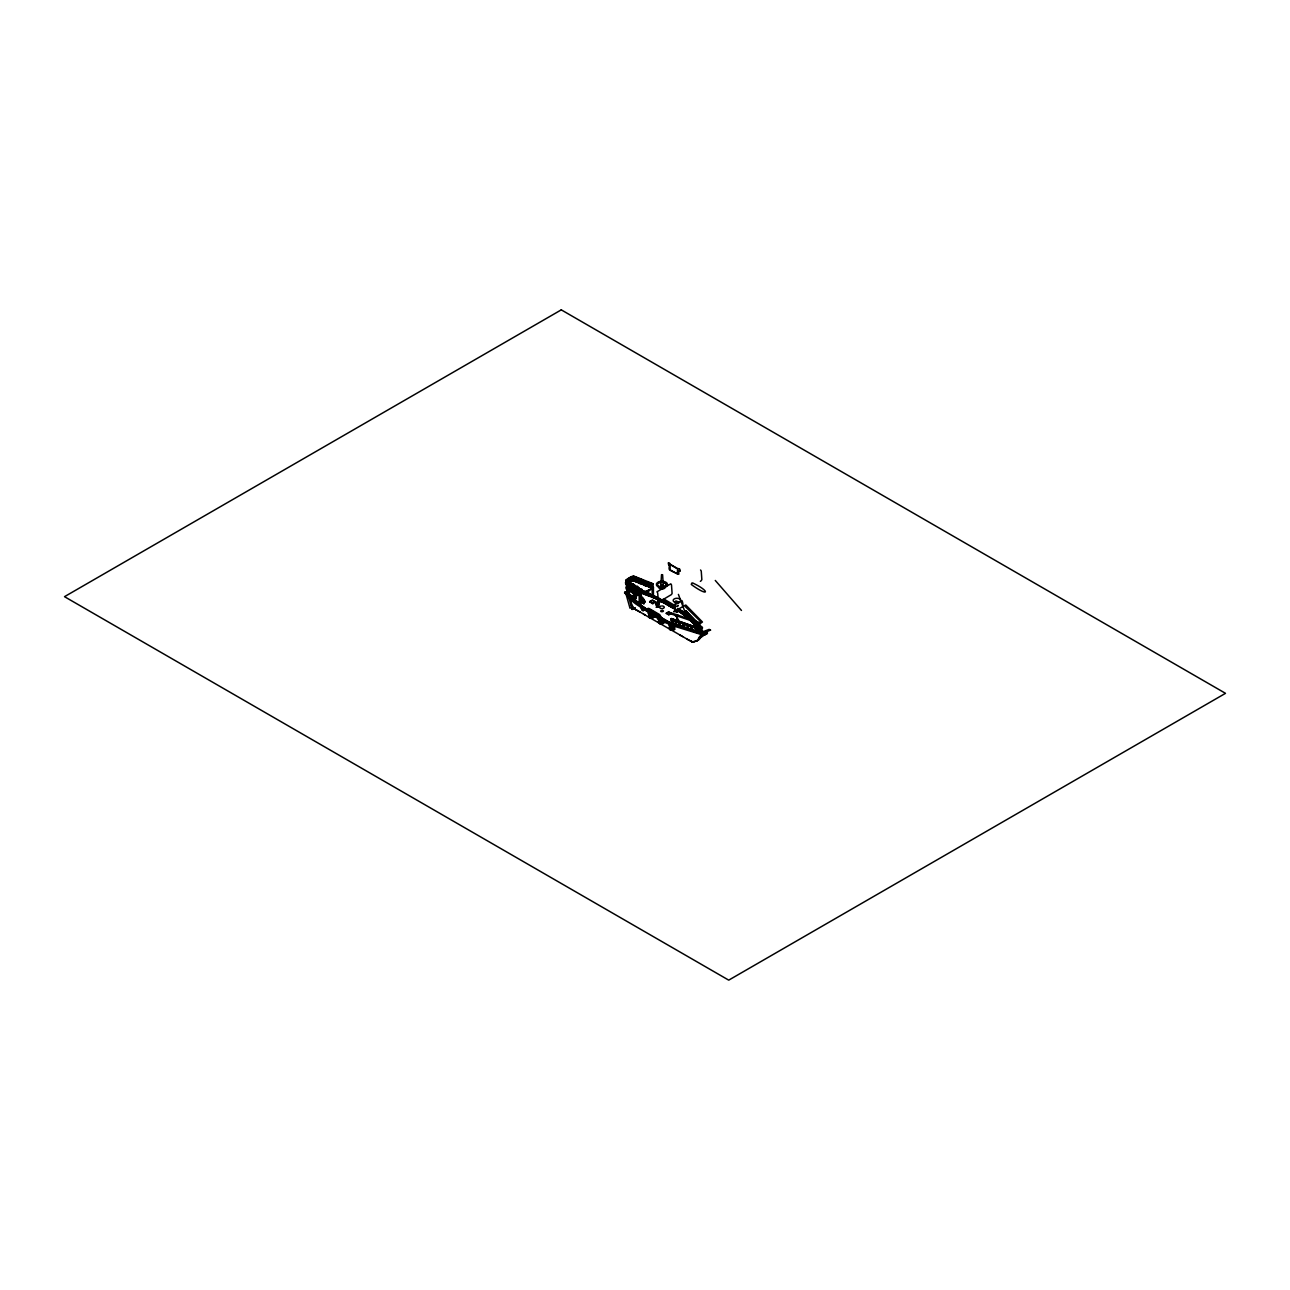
<?xml version="1.0" encoding="UTF-8"?>
<svg xmlns="http://www.w3.org/2000/svg" width="1290" height="1290" viewBox="0 0 1290 1290"><rect width="100%" height="100%" fill="white"/><g stroke="black" fill="none" stroke-linecap="round" stroke-linejoin="round"><path stroke-width="1.5" d="M662.592 574.614L663.431 587.273L662.012 588.143L660.69 587.369L661.528 574.598M627.585 594.126L627.601 588.885L628.843 588.385L634.825 593.271L634.825 598.528L633.584 599.044L627.585 594.126L628.827 593.61L634.825 598.528M628.827 593.61L628.843 588.385M633.809 599.495L632.842 598.334L635.583 598.431L635.583 593.061L629.327 588.272L628.391 588.595L628.391 593.964L634.083 599.511L630.068 596.109L630.52 597.512A2.467 1.161 67.9 0 0 631.39 598.27M658.206 603.414L656.803 604.752M656.562 603.365L658.351 602.301L658.513 603.897A9.143 5.273 -60 0 1 658.642 604.284L658.658 604.688A11.417 6.595 -60 0 1 658.674 605.865L658.658 606.074M658.029 603.623L658.545 602.656L658.013 603.672A1.774 1.032 -60 0 0 658.045 603.204L658.755 602.785L657.545 603.962M652.611 595.722L653.546 596.061M657.223 605.075A5.579 3.225 -60 0 1 657.239 603.962L656.836 604.881L658.206 604.026A9.143 5.273 -60 0 0 658.158 603.575L657.126 603.639L658.142 604.462M629.891 597.447L625.344 592.916A5.563 3.209 0 0 0 626.247 593.851L639.179 604.833L640.582 604.026L633.342 598.657M632.809 599.076L631.326 597.851M658.706 602.753C656.739 603.72 657.965 602.107 657.836 603.156A1.774 1.032 -60 0 1 657.981 603.478A9.143 5.273 -60 0 1 658.029 603.93L658.222 604.429A11.417 6.595 -60 0 1 658.222 605.607L658.222 605.607M632.922 599.447L632.052 598.657A137.514 79.4 0 0 1 629.585 596.641L625.602 592.562L626.956 591.062M632.374 598.528L633.777 599.269M635.922 600.898L635.599 600.285A3.273 1.548 67.9 0 0 634.922 599.979L634.906 599.963M643.242 591.465L646.113 592.029A31.895 18.415 0 0 0 647.612 591.272L649.257 590.401A8.853 5.112 0 0 1 649.983 590.094L652.53 588.595L646.338 585.692M648.967 617.055L648.789 616.072L652.53 618.313L653.853 617.104L652.966 614.121L651.627 615.346L652.53 618.313M648.838 616.072L650.821 617.539L649.338 617.442M650.757 613.185L648.757 614.008C652.127 620.393 646.903 613.427 650.724 617.088M648.886 616.491L650.031 617.942M659.142 622.086L659.69 623.812L658.142 621.812L660.561 623.522L659.948 621.828M658.529 622.409C658.739 619.055 662.221 626.843 658.545 622.103M671.381 629.165C671.074 633.471 666.285 622.554 673.412 630.391L674.751 629.165L673.848 626.198L672.332 627.617L673.041 629.955L674.364 628.746L673.654 626.408L671.316 625.053M671.622 629.149C672.912 631.229 668.22 627.569 670.687 628.166M671.074 629.746L670.22 629.117M637.389 586.289L637.373 586.692A11.9 7.95 50.7 0 0 637.357 587.482L642.968 591.755A27.945 16.125 0 0 1 641.84 591.03L637.857 588.24A46.924 27.09 0 0 1 636.438 587.176L634.132 585.321A8.321 4.805 0 0 0 633.261 584.789C616.878 585.386 662.738 607.703 627.553 586.257A2.419 1.129 67.9 0 1 628.891 587.805L628.94 587.885A2.516 1.177 67.9 0 0 629.278 588.434L632.89 591.497M627.214 591.546L625.569 592.852L630.455 596.706A63.597 36.717 0 0 0 632.165 598.06L632.955 598.737M678.218 605.365L676.879 606.058M700.68 628.843C701.341 625.989 705.033 642.081 699.728 629.536M657.868 597.705L657.836 597.931A7.95 4.596 -60 0 1 657.642 598.689L657.497 599.189M626.795 591.094L626.843 590.32A9.433 4.434 67.9 0 1 626.859 589.885L626.875 589.74M628.037 590.594L628.085 589.82A9.433 4.434 67.9 0 1 628.117 589.385L628.117 589.304M629.036 595.48L628.101 594.625A25.719 14.851 0 0 1 627.44 593.964A1.838 0.871 67.9 0 1 626.988 593.594L626.747 593.207A6.627 3.112 67.9 0 1 626.763 592.029L626.779 591.384M628.037 590.739L627.988 591.529A6.627 3.112 67.9 0 0 628.004 592.691M656.417 607.3L658.19 605.865L659.077 606.8L656.417 607.3L658.061 605.51M658.19 606.09L659.077 606.8M669.171 567.165L669.123 567.81A6.627 3.822 60 0 0 669.139 568.971L669.284 569.406A1.613 0.935 60 0 0 669.849 570.067L670.01 570.196A11.658 6.724 60 0 0 671.106 570.809L671.687 571.115A23.881 13.787 60 0 1 672.767 571.696L678.814 574.227A11.9 6.869 60 0 0 678.814 573.437L678.798 573.018A14.448 8.337 60 0 1 678.798 572.099L678.814 571.776A9.482 5.482 60 0 1 678.846 571.293L678.959 570.857M625.892 592.965L625.295 591.771L625.537 592.981M650.595 587.321L650.257 586.418M652.676 615.604L652.159 614.669M659.787 620.587C656.481 616.523 664.543 623.554 662.093 620.264M674.638 625.731C675.122 634.39 664.947 621.038 672.735 626.682M648.676 593.706L647.838 592.803A1.613 1.08 50.7 0 0 648.386 592.642L648.548 592.352A6.627 4.418 50.7 0 0 648.564 591.223L649.257 589.691A8.853 5.112 0 0 1 649.983 589.385L652.53 587.885L633.471 580.016A2.322 1.338 0 0 0 632.632 580.129L626.634 583.838A2.596 1.5 0 0 0 626.601 584.289L626.634 584.547A2.596 1.5 0 0 0 626.601 584.999L630.068 588.208A68.499 39.538 0 0 0 631.455 589.369L639.179 595.577L639.179 604.833M645.855 592.529L647.322 591.433M657.158 603.736L657.545 602.511M628.246 595.351L628.246 595.141A11.658 5.482 67.9 0 1 627.472 594.513L633.89 600.237A150.801 87.075 0 0 0 635.809 601.704L637.389 602.898M639.614 591.046L632.938 586.224A66.919 38.636 0 0 1 631.374 585.031A99.653 57.534 0 0 1 629.117 583.177L627.021 580.403L627.359 581.548M686.087 613.669L686.087 612.847M689.424 618.297L689.505 617.329L690.472 617.91M699.938 628.633C690.601 624.102 687.941 611.944 698.084 627.23M695.342 622.135L694.52 622.747M695.858 625.069L697.632 624.457L695.858 624.683M699.889 626.553L698.1 627.117L699.325 626.263M653.321 595.174L651.079 594.674M624.489 592.9L639.953 605.591M628.053 594.803L628.085 595.271A4.16 1.951 67.9 0 0 628.504 595.593A115.826 66.87 0 0 0 630.955 597.818L632.197 598.866M626.892 589.675L626.892 589.595A4.918 2.322 67.9 0 0 626.924 589.127L626.73 588.675M628.133 589.24L628.133 589.095A4.918 2.322 67.9 0 0 628.166 588.611L628.004 588.192M625.65 580.581L626.892 580.871M625.65 583.806L636.212 593.368A3.29 1.548 67.9 0 1 636.744 593.981L637.002 595.787M659.787 598.899L652.563 594.948M669.268 565.649L669.284 565.504A9.433 5.434 60 0 0 669.236 566.084M669.3 565.439L669.3 565.359A4.918 2.838 60 0 0 669.333 564.875M678.492 619.781L677.911 618.99M628.069 593.819L627.295 593.465A1.838 0.871 67.9 0 0 627.779 593.803M646.58 610.235L646.613 610.089A7.192 4.144 60 0 1 646.871 609.009M647.451 609.735L647.483 609.573A7.192 4.144 60 0 1 647.741 608.493L648.644 608.332A15.109 8.724 60 0 1 649.999 608.993L659.706 614.653L661.593 617.942L646.161 609.396L630.278 597.77M663.028 600.608L675.17 608.138M691.44 584.338L691.456 584.193A7.192 4.144 60 0 1 691.714 583.112L692.617 582.951A15.109 8.724 60 0 1 693.972 583.596C710.226 591.449 708.919 597.367 691.424 584.596M630.971 596.947L630.842 597.383A2.467 1.161 67.9 0 0 631.713 598.141L631.778 598.173M637.47 603.043L637.389 602.156M625.682 581.113L626.892 580.806M625.553 592.819L625.586 591.965M626.859 583.983L625.795 584.338M634.229 577.968L632.503 578.63L633.148 577.775M632.568 587.224L631.439 586.353L632.535 585.531A17.963 10.368 0 0 1 633.229 585.209L633.712 584.951M632.632 586.192L631.923 586.563L636.131 592.481M640.582 604.026L640.582 594.755L632.165 588.804A63.597 36.717 0 0 1 630.455 587.45L628.101 585.37A25.719 14.851 0 0 1 627.44 584.709L629.117 586.063A99.653 57.534 0 0 0 631.374 587.918A66.919 38.636 0 0 0 632.938 589.095L639.856 592.9M633.987 590.546L652.192 597.189L653.417 596.383L653.417 587.127L641.259 581.806M642.759 580.129L641.549 580.323L651.418 583.386A20.543 11.852 0 0 1 652.272 583.757L652.385 583.806A8.095 4.676 0 0 1 652.901 584.064L653.079 584.209A1.629 0.935 0 0 1 652.514 584.434L652.708 583.87M652.676 586.982L651.466 587.176L652.692 586.821M673.138 621.183L671.703 620.909M675.17 622.667L676.992 622.28L675.267 622.973M679.121 622.506L680.346 622.151L679.153 622.57M679.121 625.537L680.346 625.166L677.556 625.231M680.233 624.15L680.314 623.328L678.943 623.796M682.99 625.376L684.555 625.344M687.215 626.553L688.925 626.279L687.215 626.521M695.826 628.762L695.213 629.665L696.681 629.375M647.435 609.993L668.559 622.538L700.18 633.035A4.225 2.435 0 0 0 701.083 633.148L702.018 632.342L698.648 631.939A126.307 72.917 0 0 1 696.019 631.181C694.73 628.746 700.938 634.535 703.066 631.987A4.225 2.435 0 0 0 702.889 631.471L701.276 629.439M698.809 630.794L700.18 629.923M698.712 628.923L700.293 628.875M699.841 632.277L698.648 631.939L699.938 631.584M636.728 601.946L636.567 601.688A2.725 1.274 67.9 0 0 636.26 601.398L635.841 601.591A2.048 0.951 67.9 0 1 635.47 601.269L640.662 605.22M629.423 595.948L628.843 595.013M634.761 595.964L634.664 596.399A9.482 4.467 67.9 0 0 634.648 596.883L634.632 597.189A14.448 6.805 67.9 0 0 634.632 598.125L634.648 598.528A11.9 5.595 67.9 0 1 634.648 599.318L633.809 599.624M641.614 591.126L641.662 589.981L636.905 588.434M671.832 626.311L672.058 625.424L662.56 621.441M673.783 628.762L673.396 627.069M656.562 603.656L657.481 603.398L657.207 605.187M656.691 603.881L657.577 602.624M658.094 604.01L658.577 603.849A1.774 1.032 -60 0 0 658.497 603.462L658.529 603.269M684.974 611.976L686.183 611.637M684.974 614.991L686.183 614.653M686.199 611.783L685.006 612.089M686.199 614.798L685.006 615.104M686.812 613.911L688.005 613.572M686.812 616.926L688.005 616.588M688.038 613.685L686.844 614.04M688.038 616.701L686.844 617.072M690.327 616.233L689.166 616.459L690.344 616.007M690.327 619.248L689.166 619.49L690.344 619.039M693.827 620.877L695.02 620.538L693.859 621.006M699.245 629.101C694.326 626.698 693.617 620.619 695.149 625.408M696.1 623.28L697.326 623.054M696.1 626.295L697.326 626.085M698.116 627.117L686.683 614.798A42.199 24.365 0 0 0 684.958 613.25L684.329 612.766A32.702 18.882 0 0 0 683.136 611.912L677.992 608.735M699.551 625.279L698.374 625.36L699.567 625.053M699.551 628.294L698.374 628.391L699.938 628.569M700.841 627.553L702.034 627.214L700.873 627.682M700.841 630.568C703.147 629.278 700.26 631.745 702.889 632.632A4.225 2.435 0 0 1 703.066 633.148L702.679 633.777A5.499 3.177 60 0 0 702.808 633.503L704.598 632.132A2.225 1.29 60 0 1 705.05 632.471L705.743 633.729A3.854 2.225 60 0 1 705.791 634.148L705.098 635.035L705.388 634.051M657.658 603.22L658.158 602.107M628.923 583.967L630.068 584.983A68.499 39.538 0 0 0 631.455 586.16L631.536 586.515A68.499 39.538 0 0 1 630.068 585.321L627.182 582.209M641.259 581.838L643.049 581.355L641.872 582.209M658.464 603.543L657.626 604.542M651.934 595.19L660.174 598.834M634.116 599.415L633.89 600.237M636.228 581.113L637.034 580.726A3.29 2.193 50.7 0 1 637.841 581M626.988 580.822L627.085 580.323A3.257 1.887 0 0 1 627.311 580.032M635.809 596.303L635.938 595.722A9.482 4.467 67.9 0 0 635.889 596.367L635.873 596.577A14.448 6.805 67.9 0 0 635.873 597.609M629.085 596.109L631.616 598.092M657.191 603.494L657.158 603.817A5.579 3.225 -60 0 0 657.045 604.978L657.674 604.639M625.392 582.612L626.456 582.016L628.504 583.918M634.003 578.355L633.148 577.807M632.89 587.724L632.197 588.385M639.598 591.255L637.55 591.126A17.963 10.368 0 0 0 636.776 591.529L635.373 592.239M651.321 585.966L652.788 585.031M640.84 606.719L640.775 607.284A7.95 4.596 -60 0 0 640.969 607.751L641.082 607.993M669.349 623.167L669.284 623.731A7.95 4.596 -60 0 0 669.478 624.199L669.865 625.069M669.849 623.457L669.784 624.021A7.95 4.596 -60 0 0 669.962 624.489L670.671 626.021A5.999 3.467 -60 0 0 671.913 627.279M626.795 593.4L627.698 594.738M669.397 628.069L670.268 628.907M635.373 581.774L636.147 581.451A3.29 2.193 50.7 0 1 636.97 581.709A4.934 3.29 50.7 0 1 638.034 582.5L638.582 582.951M635.986 595.496L635.502 594.497A3.29 1.548 67.9 0 0 634.938 593.964M627.182 592.545L627.166 592.578A6.982 4.031 0 0 1 626.666 593.077M627.585 592.739L627.134 593.803A6.982 4.031 0 0 1 626.666 594.238M653.062 584.354L653.079 584.322A1.629 0.935 0 0 1 652.514 584.757L651.434 584.531A26.493 15.303 0 0 0 650.321 583.999L649.966 583.838A69.918 40.361 0 0 0 645.822 582.145L642.614 580.935A94.347 54.47 0 0 1 640.356 580.049L633.519 577.372L630.665 578.275A45.956 26.526 0 0 0 629.004 579.194L627.44 580.242M648.225 592.707L647.387 593.594L645.387 592.949M688.263 615.265L686.619 615.733M693.585 622.28L695.31 621.957M697.293 623.118L696.197 623.473M697.293 626.15L696.197 626.489M656.546 604.494L657.69 604.204A5.579 3.225 -60 0 0 657.658 605.316M657.529 604.123L656.981 604.913M705.662 633.729L705.743 633.584A2.644 1.532 60 0 0 705.888 633.132L706.211 632.261L706.872 633.035M646.887 609.025L647.757 608.848A15.109 8.724 60 0 1 649.112 609.493C665.269 617.281 664.108 623.231 646.564 610.493M653.046 584.064L652.95 583.757A8.095 4.676 0 0 0 652.369 583.467L652.272 583.419A20.543 11.852 0 0 0 651.418 583.064L633.712 576.05L631.487 576.598A47.698 27.541 0 0 0 627.666 578.775L625.795 580.194M691.166 619.845L699.664 629.068M699.551 628.44L700.631 627.537L684.345 611.621L685.828 610.638L702.453 627.972L700.083 629.665L670.752 619.781L671.364 618.555L699.551 628.44L671.364 618.555M670.752 619.781L671.364 618.926M648.032 592.626L647.564 592.642A11.658 7.772 50.7 0 1 646.29 592.142L645.613 591.836A23.881 15.932 50.7 0 0 644.823 591.481M671.01 629.81L670.897 628.907M658.255 604.107L656.787 603.269L671.235 594.706A8.853 5.112 60 0 0 672.09 593.4L671.51 584.983A4.064 2.338 60 0 0 670.8 583.822L656.949 591.82A4.064 2.338 60 0 1 657.674 592.965L658.368 601.011A8.917 5.144 60 0 1 657.4 602.704L657.529 603.333M625.682 583.999L626.892 583.822M632.616 589.24L640.066 594.303A3.967 2.29 0 0 0 639.324 593.626L629.133 586.015L633.261 584.08A8.321 4.805 0 0 1 634.132 584.628L636.438 586.466A46.924 27.09 0 0 0 637.857 587.531L641.84 590.32A27.945 16.125 0 0 0 642.952 591.046L646.113 591.32A31.895 18.415 0 0 0 647.612 590.562L648.418 590.111M671.51 621.135L673.154 620.7M700.115 630.342L699.212 630.794M656.449 604.365L657.368 604.026M625.795 580.532L627.666 579.113A47.698 27.541 0 0 1 631.471 576.92L633.503 576.308L642.775 579.968M650.966 614.04L652.095 614.588M640.275 605.462L624.908 592.594L629.23 598.528A136.611 78.867 0 0 0 635.68 603.881L654.82 616.636A222.138 128.258 0 0 0 662.641 621.071M652.288 594.464L653.175 595.367M626.988 582.661L625.553 583.628A5.563 3.209 0 0 0 626.247 584.596L627.73 586.208M651.337 585.402L652.966 585.192M690.989 627.762L692.327 627.343M692.504 627.972L691.714 628.375M641.227 590.175L643.242 591.126M641.34 606.993L641.275 607.558A7.95 4.596 -60 0 0 641.469 608.042L641.565 608.267M639.695 593.126L638.695 593.497M635.841 587.74L635.599 587.901A13.803 7.966 0 0 1 634.954 588.192L633.696 588.756M635.841 588.095L635.519 588.304A13.803 7.966 0 0 1 634.954 588.562L633.696 589.127M637.034 589.724L637.002 589.885A3.967 2.29 0 0 0 636.373 589.562L636.034 589.562A17.963 10.368 0 0 0 635.244 589.917L634.89 590.094M637.002 590.24L636.792 590.369A13.803 7.966 0 0 1 636.147 590.675L635.019 591.191M639.953 593.948L639.663 594.11A13.803 7.966 0 0 1 639.227 594.319M641.356 595.835L641.049 596.012A13.803 7.966 0 0 1 640.501 596.27M641.356 596.19L641.049 596.367A13.803 7.966 0 0 1 640.501 596.625M642.581 597.77L642.275 597.947A13.803 7.966 0 0 1 641.727 598.205L640.469 598.77M643.936 599.866L643.629 600.043A13.803 7.966 0 0 1 643.081 600.301L641.694 600.93M649.644 616.556L648.354 613.443L649.676 612.234L649.87 616.668M649.467 616.346L650.789 615.137L650.079 612.798M652.853 614.637L653.466 616.684L652.143 617.894L651.434 615.556L652.772 614.346M663.673 619.394L663.673 622.925L662.447 624.054L659.158 622.151L658.271 619.184L659.593 617.958M659.255 621.554L658.674 619.732L659.996 618.523L661.173 619.2M659.158 622.151L660.496 620.942L663.769 622.828L661.206 621.796M662.351 619.877L663.382 622.409L662.06 623.618L661.367 621.28L662.883 619.861L663.769 622.828M671.026 625.005L671.687 627.198L670.187 628.488L669.252 625.521L670.574 624.296L671.461 627.279M670.897 629.31L669.655 626.069L670.977 624.86M699.728 630.084L702.115 632.955L701.083 634.309A4.225 2.435 0 0 1 700.18 634.196L672.106 625.537M684.345 611.25L700.631 627.166L699.551 628.085L698.196 626.65M637.841 586.45L636.712 588.595L636.792 586.434M647.403 592.158L648.273 591.433M632.697 587.934L631.858 588.272M625.295 591.771L626.408 591.788M627.714 583.386L626.811 584.789L631.197 588.434M698.471 639.937L699.406 639.018A13.964 8.062 60 0 0 699.68 638.631L701.47 634.938L700.26 637.615A22.091 12.755 60 0 1 699.696 638.647A14.045 8.111 60 0 1 699.374 639.066L698.39 639.985A18.737 10.82 60 0 1 697.922 640.292A27.848 16.077 60 0 1 697.358 640.582L697.003 640.759A31.154 17.979 60 0 0 697.922 640.292L698.229 640.098M643.823 584.644L633.535 580.79A2.322 1.338 0 0 0 632.632 580.839L627.359 584.434L627.085 583.532A3.257 1.887 0 0 1 627.311 583.241L629.004 582.08A45.956 26.526 0 0 1 630.665 581.161L633.519 580.258L640.356 582.935A94.347 54.47 0 0 0 642.614 583.822L645.822 585.031A69.918 40.361 0 0 1 649.966 586.724L650.321 586.885A26.493 15.303 0 0 1 651.434 587.418L652.53 587.643A1.629 0.935 0 0 0 653.03 587.273L652.95 586.982A8.095 4.676 0 0 0 652.369 586.692L652.272 586.644A20.543 11.852 0 0 0 651.418 586.273L633.712 579.258L631.487 579.807A47.698 27.541 0 0 0 627.666 582L627.472 582.113M699.841 629.778L702.453 627.601M629.955 585.66L631.907 584.66A17.963 10.368 0 0 1 632.616 584.322L633.051 584.289A3.967 2.29 0 0 1 633.68 584.789L633.712 584.822M628.907 587.579L632.826 585.402A13.803 7.966 0 0 0 633.374 585.144L633.68 585.16A3.967 2.29 0 0 1 634.309 585.676L634.003 586.015A13.803 7.966 0 0 1 633.438 586.273L632.713 586.595M630.568 586.902L631.455 586.418M632.1 588.821L634.051 587.805A17.963 10.368 0 0 1 634.745 587.482L635.196 587.45A3.967 2.29 0 0 1 635.825 587.95L638.582 589.901A1.806 1.209 50.4 0 0 639.34 590.433L639.614 590.304M641.517 602.285L643.484 601.269A17.963 10.368 0 0 1 644.178 600.947L644.629 600.914A3.967 2.29 0 0 1 645.258 601.414L645.097 601.688A13.803 7.966 0 0 1 644.387 602.027L643.13 602.591M688.134 614.846L686.506 615.491L691.811 620.426M692.537 620.151L700.776 629.052M626.408 585.547L627.553 586.208L627.553 589.885L626.408 589.224L627.214 584.999M652.192 597.189L652.192 587.934L653.417 587.127M700.341 581.355L700.986 580.871A8.853 5.112 60 0 0 701.841 579.565L701.26 571.148A4.064 2.338 60 0 0 700.551 569.987M627.408 591.352L625.231 592.691M630.552 586.547L632.535 585.886A17.963 10.368 0 0 1 633.229 585.563L633.68 585.531A3.967 2.29 0 0 1 634.309 586.031L634.003 586.386A13.803 7.966 0 0 1 633.438 586.644L632.713 586.966M629.101 591.723L631.471 590.401M629.02 592.287L631.971 590.562M657.884 606.848L657.69 606.187A23.962 13.835 -60 0 0 657.658 605.574L657.658 605.445M639.179 595.577L640.582 594.755M632.068 609.477L635.293 607.606M649.676 601.575L652.418 599.979L655.465 601.737L652.708 603.881L649.676 601.575L652.708 603.333L655.465 601.737M649.676 602.124L652.418 600.543L655.465 602.301M656.417 606.88L659.077 606.381M652.143 615.249C645.887 608.574 651.773 620.103 650.563 611.815M651.16 615.927L653.74 617.184M666.333 613.153L668.704 611.783L671.139 613.202L668.784 614.959L666.333 613.153L668.784 614.572L671.139 613.202M666.333 613.54L668.704 612.186L671.139 613.588M671.155 627.585L674.638 629.262M633.213 606.397L629.988 608.219L625.424 591.917M686.087 613.653L684.78 613.798M689.424 618.297L690.666 617.475M640.485 600.043L642.162 599.189A17.963 10.368 0 0 1 642.855 598.866L643.307 598.834A3.967 2.29 0 0 1 643.936 599.334L643.629 599.689A13.803 7.966 0 0 1 643.081 599.947L641.807 600.511M628.778 595.674L628.794 595.674A23.881 11.223 67.9 0 1 629.73 596.254L630.342 596.754M632.503 588.224L634.051 587.45A17.963 10.368 0 0 1 634.745 587.127L635.196 587.079A3.967 2.29 0 0 1 635.825 587.595L635.841 587.611M635.373 592.594L636.776 591.884A17.963 10.368 0 0 1 637.486 591.562L639.888 591.546A1.725 1 0 0 0 639.921 591.126M626.231 587.144L626.118 588.143A4.37 2.048 67.9 0 0 626.489 588.466L626.569 588.53M633.987 590.191L635.244 589.562A17.963 10.368 0 0 1 635.938 589.24L636.389 589.191A3.967 2.29 0 0 1 637.018 589.707M661.141 610.428C658.755 612.637 666.172 611.654 662.399 610.267M631.632 586.337L632.664 586.031M640.469 597.625L640.824 597.463A17.963 10.368 0 0 1 641.517 597.141L641.969 597.093A3.967 2.29 0 0 1 642.597 597.609L642.614 597.625M640.469 597.996L640.824 597.818A17.963 10.368 0 0 1 641.517 597.496L641.969 597.463A3.967 2.29 0 0 1 642.597 597.963L642.436 598.238A13.803 7.966 0 0 1 641.727 598.576C637.47 599.431 650.063 609.557 640.034 599.366M631.439 586.031L631.471 583.709M639.324 593.352L639.405 593.271A3.967 2.29 0 0 1 639.969 593.771L639.985 593.787M694.762 622.651L693.536 622.586M634.89 590.885L636.147 590.32A13.803 7.966 0 0 0 636.712 590.062L637.034 590.094M643.13 602.946L644.387 602.382A13.803 7.966 0 0 0 644.935 602.124L645.274 601.801A3.967 2.29 0 0 0 644.613 601.269L644.258 601.269A17.963 10.368 0 0 0 643.484 601.64L641.856 602.978M636.696 592.723L637.695 592.287M633.019 586.466L633.1 583.725M635.583 590.562L650.515 596.238A104.119 60.114 0 0 1 654.385 597.963L659.996 600.721M673.316 627.682L672.59 627.134M630.568 586.192L630.891 584.273L637.341 593.094M630.31 584.515L631.794 584.902M631.068 586.079L630.891 584.273M643.436 603.623L644 602.914L640.678 598.012M684.345 611.621L685.828 610.638M633.116 589.03L632.374 589.111M637.486 591.207L637.921 591.159A3.967 2.29 0 0 1 638.324 591.465L640.292 592.239M640.292 595.19L640.727 595.158A3.967 2.29 0 0 1 641.356 595.658L641.388 595.69M631.987 587.24L631.181 587.434M627.601 588.885L633.584 593.787L634.825 593.271M684.248 625.521L683.007 625.344M668.494 562.972L668.333 564.004A4.37 2.516 60 0 0 668.801 564.278L668.897 564.327M695.407 641.114L697.132 640.404A26.913 15.528 60 0 0 697.745 640.066L697.987 639.921A14.496 8.369 60 0 0 699.18 638.824A18.06 10.417 60 0 0 700.019 637.421L701.728 634.535A7.579 4.386 60 0 0 702.647 633.777L698.648 633.1A126.307 72.917 0 0 1 696.019 632.342L671.332 623.989A52.584 30.363 0 0 1 667.51 622.248L647.322 610.734A137.933 79.625 0 0 1 643.226 608.042L625.15 593.029M695.729 628.827L696.729 628.762M628.391 593.964L635.583 598.431M627.472 586.628L627.359 587.643A4.37 2.048 67.9 0 0 627.73 587.966L627.811 588.03M645.516 592.787L645.484 592.787A1.774 1.193 50.4 0 1 643.92 592.062L644.097 591.933M633.793 593.61L635.583 593.061M650.128 594.384L650.354 594.819A3.693 2.483 50.4 0 0 651.063 595.141L653.401 596.141L637.582 589.949M676.573 617.862L676.976 618.91L677.508 617.878M687.264 614.879L691.746 619.168M680.249 571.083L679.878 569.293A3.29 1.903 60 0 0 679.169 568.826M632.197 588.982L631.439 588.627M699.712 632.229L701.953 632.906M701.583 632.471L700.986 631.745A126.307 72.917 0 0 0 700.196 630.826M649.854 616.781L650.466 617.023M685.587 613.846L685.506 613.863A12.223 7.063 -60 0 0 685.006 614.75M632.342 579.274L631.584 579.549A19.543 11.287 0 0 0 630.971 579.903L627.343 582.516M693.004 641.646A26.058 15.045 60 0 0 693.988 641.501L694.117 641.485A25.784 14.883 60 0 0 695.116 641.211L697.003 640.759L695.358 641.404A25.687 14.835 60 0 1 694.343 641.662L694.213 641.694A26.058 15.045 60 0 1 693.23 641.84A12.578 7.256 60 0 1 692.601 641.856L688.763 640.05M640.517 595.464L640.727 595.512A3.967 2.29 0 0 1 641.356 596.012L641.388 596.044M626.311 582.032L627.134 582.145L625.892 581.129M641.84 590.691L643.355 591.981M679.717 624.328L678.927 624.279M691.714 628.343L690.843 628.166M676.653 614.911C672.187 617.378 682.378 616.298 676.879 614.895M628.198 594.706L628.843 595.561M661.899 621.264L663.076 622.602M641.291 590.223L641.662 590.917A2.87 1.919 50.4 0 1 640.179 590.465M648.693 615.862L648.806 616.83M631.794 597.399L632.487 598.254M631.471 597.528L632.165 598.383M663.705 599.269L664.173 599.366A15.109 8.724 60 0 1 665.527 600.011L675.363 605.784M644.871 591.691L645.758 591.917M676.879 606.574L678.201 605.784M677.927 568.616L678.234 568.632A4.934 2.854 60 0 1 679.153 568.761M638.26 603.526L645.661 608.541M671.622 625.263L672.251 626.408M669.897 628.294L670.736 628.762L670.107 628.149M634.567 600.092L634.599 600.092A3.273 1.548 67.9 0 1 635.131 600.285L635.486 600.527M628.391 588.595L634.18 593.674A4.934 2.322 67.9 0 1 634.922 593.884M634.051 593.658L634.164 598.882M645.306 591.997L643.855 591.562M639.195 593.577L639.921 594.335A1.725 1 0 0 1 639.888 594.755L636.809 593.545M635.099 593.11L635.422 593.158A4.934 2.322 67.9 0 1 636.163 593.384M638.711 603.897L643.226 606.88A137.933 79.625 0 0 0 647.322 609.573L667.51 621.087A52.584 30.363 0 0 0 671.332 622.828L693.504 630.326M641.582 582.177L640.146 581.532A61.549 35.539 0 0 0 638.228 580.822L636.244 580.145M641.404 591.288L641.356 591.272A2.87 1.919 50.4 0 1 639.969 590.626M677.427 611.009C673.493 612.363 681.313 610.976 676.444 610.541C674.638 615.91 680.668 607.461 681.152 613.089M641.533 590.159L643.13 590.788M649.37 594.368L649.015 594.287A3.822 2.564 50.4 0 1 648.467 594.126L648.128 593.884A1.661 1.113 50.4 0 1 647.854 593.416L647.854 593.416M691.327 620.377L685.216 614.814A52.584 30.363 0 0 0 682.2 612.605L677.524 609.702M630.359 595.964L631.229 596.722M691.553 641.549L689.586 640.501M698.777 631.971L698.325 631.826M698.648 631.939L695.149 630.842M691.682 629.843L696.019 631.181L676.589 624.86M693.359 630.278L695.375 630.923M689.07 628.923L682.732 626.908M688.699 628.81L689.989 629.214M683.12 627.021L679.153 625.586M650.45 593.9L650.096 593.739A1.693 1.145 50.4 0 1 649.434 593.432L649.563 593.739M677.895 625.344L667.898 621.667L657.642 616.023M675.686 624.618L675.105 624.425M670.752 619.41L700.083 629.294M673.783 623.973L669.091 622.248A33.798 19.511 0 0 1 667.478 621.522L667.14 621.345M672.848 623.667L672.235 623.457A44.811 25.881 0 0 1 669.8 622.554L669.478 622.425M637.841 587.627L638.453 587.837A64.564 37.281 0 0 1 639.13 588.095L638.437 587.547M637.776 589.256L638.502 589.514A115.826 66.87 0 0 1 641.533 590.659M637.841 589.949L638.228 590.094A61.549 35.539 0 0 1 640.146 590.804M652.692 583.806L651.498 584.031A26.493 15.303 0 0 0 650.321 583.677L649.966 583.515A69.918 40.361 0 0 0 645.822 581.822L642.614 580.613A94.347 54.47 0 0 1 640.356 579.726L633.519 577.033L630.665 577.952A45.956 26.526 0 0 0 629.004 578.871L627.311 580.355A3.257 1.887 0 0 0 627.085 580.645M635.825 590.014L650.515 595.674A104.119 60.114 0 0 1 654.385 597.399L659.996 600.156M644.629 585.531L646.741 586.289A2.516 1.677 50.7 0 0 647.241 586.257L647.306 586.257A2.419 1.613 50.7 0 1 649.402 586.918M691.795 641.743L690.698 641.13M644.307 584.338L647.612 585.579A2.516 1.677 50.7 0 0 648.112 585.547L648.177 585.531A2.419 1.613 50.7 0 1 650.289 586.192M641.92 589.256L640.985 588.885M679.83 570.97L679.685 570.906A1.79 1.032 60 0 0 678.911 570.712M648.483 594.222L649.902 594.787M641.485 591.336L644.242 592.465M645.032 592.836L646.838 593.561M643.162 592.078L637.873 589.933M677.524 568.535L670.848 564.649A2.516 1.451 60 0 1 670.284 564.053A2.419 1.387 60 0 0 668.413 562.746M638.889 588.692L642.291 590.078M637.663 590.094L639.292 590.755M640.243 591.014L657.577 598.592A137.933 79.625 0 0 1 659.206 599.382M645.564 585.37L633.761 580.565L629.101 582.467A24.171 13.948 0 0 0 627.843 583.274M644.097 584.547L652.192 587.934M640.646 582.854L642.775 582.983M640.082 583.709L638.985 583.209M645.838 594.513L650.015 596.303M648.112 594.093L653.417 596.383M637.841 588.982L638.776 589.885A1.806 1.209 50.4 0 0 639.534 590.256L639.84 589.917M668.946 622.183L668.72 622.086A32.202 18.592 0 0 1 667.478 621.522M652.063 597.206L654.03 598.092M652.031 596.109L660.174 599.995M632.874 587.337L638.26 591.417M700.873 630.713L700.986 630.584A126.307 72.917 0 0 0 700.196 629.665M666.978 621.264L659.529 617.136M661.786 600.801L668.043 604.026M675.267 609.138L662.367 601.882M663.382 600.447L671.026 604.478M662.721 600.398L675.138 607.106M662.254 600.963L675.718 608.88M663.108 601.801L672.703 607.106M663.108 602.349L675.718 609.444M662.254 602.124L663.737 602.914M662.641 619.909L675.009 625.36L701.841 632.955L701.115 635.019A5.595 3.225 60 0 0 700.696 635.228L700.051 636.18A14.4 8.321 60 0 1 699.631 636.744L699.535 636.841A26.026 15.029 60 0 0 698.712 637.986L698.293 639.163L701.292 636.825A35.685 20.592 60 0 1 702.26 636.131L704.082 634.535A2.644 1.532 60 0 0 704.227 634.083L704.759 633.261L703.921 635.18A35.685 20.592 60 0 0 702.953 635.873L700.019 638.211L700.373 637.034A26.026 15.029 60 0 1 701.196 635.889L701.276 635.776A14.4 8.321 60 0 0 701.712 635.228L702.357 634.277A5.595 3.225 60 0 1 702.728 633.938L703.389 633.584A7.579 4.386 60 0 0 704.308 632.826A5.499 3.177 60 0 0 704.469 632.551L706.259 631.165A2.225 1.29 60 0 1 706.71 631.503L707.388 632.761A3.854 2.225 60 0 1 707.452 633.197L706.759 634.083L706.694 632.858M665.221 603.72L666.737 604.575M649.322 617.055L650.096 617.668M688.167 639.711L679.749 634.938M687.231 639.227L688.989 640.227M670.574 630.101L669.446 629.036M668.284 605.445L673.058 608.219M643.516 614.121L682.7 636.567M651.095 613.379L652.095 613.959M648.354 613.443L651.627 615.346M658.271 619.184L661.947 621.409M669.252 625.521L672.703 627.504L673.412 630.391M648.757 614.008L651.434 615.556M652.127 615.91L653.466 616.684M658.674 619.732L663.382 622.409M669.655 626.069L674.364 628.746M638.711 611.299L645.21 615.04M640.275 612.25L636.341 609.928M635.712 609.557L637.792 610.815M634.857 609.057L635.938 609.751L632.132 607.268L630.294 598.689M672.461 626.166L673.283 626.875M635.067 609.251L633.648 608.348M673.058 607.058L674.622 607.961A12.126 6.998 60 0 1 674.718 608.944L674.589 610.444A5.321 3.064 60 0 1 673.783 611.831L681.926 607.122A5.321 3.064 60 0 0 682.749 605.736L682.845 603.994A12.336 7.127 60 0 0 682.797 603.269L682.346 601.43A2.419 1.387 60 0 0 681.846 600.559L673.702 605.268A2.419 1.387 60 0 1 674.202 606.123L674.654 607.977M657.819 616.136L659.738 617.152M634.39 608.848L632.793 607.816M636.712 595.658L636.599 595.577A1.79 0.839 67.9 0 0 635.97 595.303L635.954 595.238M635.47 596.157L635.357 596.093A1.79 0.839 67.9 0 0 634.712 595.819M658.368 616.346L645.29 608.3M657.255 615.798L656.11 615.104M656.304 615.233L650.87 611.879M634.841 593.013L633.18 591.723M633.6 593.513L628.149 589.03A2.516 1.177 67.9 0 1 627.698 588.385A2.419 1.129 67.9 0 0 626.166 586.902M633.487 608.3L632.455 607.558M650.144 611.412L650.982 611.944M650.466 611.621L648.37 610.283M678.572 610.638L688.312 617.7A62.339 35.991 0 0 1 690.376 619.619L690.956 620.216M678.572 611.186L688.312 618.265A62.339 35.991 0 0 1 690.376 620.184L693.714 623.796M638.324 603.623L638.356 603.639A3.16 1.484 67.9 0 1 637.905 603.204L638.453 603.656M649.047 610.718L644.339 607.671M638.018 603.752L638.034 603.768A3.16 1.484 67.9 0 1 637.582 603.333L637.518 603.252M670.526 628.053L669.123 628.23L670.316 629.568M636.518 601.221L636.567 601.269A2.725 1.274 67.9 0 1 636.889 601.543L637.05 601.817M643.758 607.3L640.566 605.139M643.646 607.219L642.065 606.155M651.885 614.363L650.789 614.217M684.958 614.056L680.153 610.96A222.138 128.258 0 0 0 677.831 609.541M626.037 593.9L626.166 594.029A4.015 1.887 67.9 0 0 626.747 594.48L629.23 597.367A136.611 78.867 0 0 0 635.68 602.72L654.82 615.475A222.138 128.258 0 0 0 662.641 619.909M626.408 592.949L625.553 592.158M635.954 588.03L632.938 585.886A66.919 38.636 0 0 1 631.374 584.709A99.653 57.534 0 0 1 629.117 582.854L627.601 581.468M639.147 604.155L639.872 605.203M685.49 613.266L680.153 609.799A222.138 128.258 0 0 0 677.831 608.38M629.891 594.932L629.988 594.996A23.881 11.223 67.9 0 1 630.971 595.738L635.889 598.818A11.9 5.595 67.9 0 0 635.889 598.028M659.674 622.941L658.948 622.441M649.467 617.91L648.322 616.556M638.502 593.126L639.663 594.48A13.803 7.966 0 0 1 639.227 594.674M637.953 603.285L634.132 600.447M638.002 591.562L632.761 587.531M638.824 603.688L632.681 598.947M640.259 600.334L642.162 599.56A17.963 10.368 0 0 1 642.855 599.237L643.307 599.189A3.967 2.29 0 0 1 643.936 599.705L643.968 599.721M638.292 588.966L639.888 591.368A1.725 1 0 0 1 639.888 591.884M670.59 627.875L671.461 628.843M639.469 582.241L638.921 581.774A4.934 3.29 50.7 0 0 637.857 580.935M633.438 599.882L635.277 600.995M628.536 595.593L627.537 595.045M661.56 621.151L660.915 620.2M659.416 622.038L660.109 622.86M626.343 593.771L626.521 593.932A4.015 1.887 67.9 0 0 627.069 594.351M687.409 617.846L688.634 618.958M693.859 624.038L689.924 620.184M659.029 623.102L658.545 622.812M685.828 610.992L702.453 627.972M640.453 589.981L640.356 589.853A2.016 1.355 50.4 0 0 639.082 589.078M696.31 626.618L697.358 627.73M627.779 595.303L627.811 595.351A4.16 1.951 67.9 0 0 628.198 595.722M701.228 630.697L702.131 631.681M661.19 620.78L662.447 624.054M675.347 607.09L664.656 600.511A15.109 8.724 60 0 0 663.753 600.043M715.273 580.452L741.476 610.46M633.841 599.947L633.922 600.043A3.693 1.742 67.9 0 0 634.89 600.769L635.148 601.414A2.048 0.951 67.9 0 0 635.68 601.801M636.309 602.269L636.341 602.301A1.774 0.839 67.9 0 0 636.873 602.817M632.019 607.122L631.681 604.929M631.213 585.144L636.776 593.336M640.098 598.254L643.436 603.156M652.579 615.878L653.53 617.313M643.549 608.977L644.242 610.235M643.049 608.687L643.742 609.944M671.816 625.586L671.88 625.698A12.223 7.063 -60 0 0 670.042 623.151M641.404 608.703L641.662 609.267A5.999 3.467 -60 0 0 642.92 610.525M633.584 598.947L633.584 593.787M640.195 605.075L639.759 604.188M678.395 594.384L685.393 612.992M659.996 618.523L660.27 619.394M628.553 596.738L632.148 609.428M631.923 606.961L631.278 603.833M628.02 592.771L628.714 593.997A11.658 5.482 67.9 0 0 629.617 594.706M637.099 602.478L637.131 602.704A1.774 0.839 67.9 0 1 636.679 602.124M630.858 601.672L631.503 604.01M657.094 606.348L657.078 605.832A23.962 13.835 -60 0 0 657.045 605.22M646.564 591.32L646.564 592.497M629.327 588.272L629.327 593.626M665.011 586.305A3.37 1.951 0 0 1 661.899 589.046A3.37 1.951 0 0 1 658.868 586.289M679.072 601.769A2.274 1.306 0 0 1 676.928 603.526A2.274 1.306 0 0 1 674.815 601.753M675.347 601.285A2.274 1.306 0 0 1 676.008 601.027M669.558 622.86A12.223 7.063 -60 0 1 671.3 625.392M671.413 626.988A5.999 3.467 -60 0 1 670.058 625.86M641.549 606.687A12.223 7.063 -60 0 1 643.275 609.235M643.404 610.815A5.999 3.467 -60 0 1 642.049 609.686M641.049 606.397A12.223 7.063 -60 0 1 642.791 608.944M634.567 600.898A3.693 1.742 67.9 0 1 633.632 600.076M692.166 641.823A7.643 4.418 60 0 0 692.601 641.856A12.561 7.256 60 0 0 693.069 641.84L693.23 641.84A26.977 15.577 60 0 0 694.343 641.662M632.406 579.129A10.449 6.031 0 0 1 636.083 580.258M626.537 589.143A39.41 22.752 0 0 1 626.972 588.837M628.794 585.37A22.623 13.061 0 0 1 629.181 585.144M657.577 599.753A137.933 79.625 0 0 1 659.206 600.543M682.2 613.766A52.584 30.363 0 0 1 685.216 615.975M662.334 605.945A2.322 1.338 0 0 1 663.931 607.945A2.322 1.338 0 0 1 660.125 608.106A2.322 1.338 0 0 1 661.19 605.994M692.843 641.662A10.078 5.821 60 0 1 691.924 641.646M656.739 599.157A12.223 7.063 -60 0 1 657.545 597.463M656.11 599.221A12.223 7.063 -60 0 1 657.045 597.189M676.089 602.349C680.362 602.914 676.089 599.753 676.105 602.317M670.171 564.568L670.139 569.809L677.508 574.066L677.508 568.809L670.171 564.568M660.609 585.773C663.737 588.788 663.931 582.919 660.609 585.773M632.697 576.807L633.922 576.549L632.713 576.775M671.735 619.7L672.961 619.41L671.735 619.7M671.735 622.731L672.961 622.441L671.735 622.731M675.46 621.135L676.686 620.845L675.46 621.135M675.46 624.15L676.686 623.86L675.46 624.15M683.297 623.747L684.522 623.457L683.297 623.747M683.297 626.779L684.522 626.489L683.297 626.779M687.409 625.182L688.634 624.924L687.409 625.182M687.409 628.198L688.634 627.94L687.409 628.198M691.134 626.456L692.359 626.231L691.15 626.424M691.134 629.472L692.359 629.246L691.166 629.407M695.375 627.811L696.584 627.537L695.375 627.779M691.359 618.474L692.585 618.281L691.392 618.41M691.359 621.49L692.585 621.296L691.392 621.425M648.935 584.499L647.612 586.386L637.792 582.371L639.63 580.839L648.935 584.499M671.364 612.96L670.752 613.83L700.083 623.715L702.453 622.006L685.828 605.042L684.345 605.671L700.631 621.587L699.551 622.49L671.364 612.96M561.279 309.858L64.5 596.673L728.721 980.142L1225.5 693.327L561.279 309.858M710.532 630.084L701.599 633.938L701.26 632.39L709.161 629.375L710.532 630.084M630.052 586.24L627.762 587.031L633.648 591.917L636.405 591.03L630.052 586.24M661.093 601.35A1.709 0.984 0 0 0 663.721 600.576A1.709 0.984 0 0 0 661.254 599.657A1.709 0.984 0 0 0 661.093 601.35M661.093 601.914A1.709 0.984 0 0 0 663.721 601.14A1.709 0.984 0 0 0 661.254 600.205A1.709 0.984 0 0 0 661.093 601.914M659.093 587.256A5.612 3.241 0 0 0 667.527 584.499A5.612 3.241 0 0 0 659.158 581.661A5.612 3.241 0 0 0 659.093 587.256M659.303 587.031A4.418 2.548 0 0 0 666.091 584.983A4.418 2.548 0 0 0 659.625 582.612A4.418 2.548 0 0 0 659.303 587.031M659.384 586.644A4.418 2.548 0 0 0 666.091 584.531A4.418 2.548 0 0 0 659.561 582.225A4.418 2.548 0 0 0 659.384 586.644M675.025 602.317A3.773 2.177 0 0 0 680.701 600.463A3.773 2.177 0 0 0 675.073 598.544A3.773 2.177 0 0 0 675.025 602.317M657.981 605.171A2.129 1.226 -60 0 0 658.835 601.833A2.129 1.226 -60 0 0 656.271 603.865A2.129 1.226 -60 0 0 657.981 605.171M657.674 605.171A2.129 1.226 -60 0 0 658.755 601.801A2.129 1.226 -60 0 0 656.159 603.607A2.129 1.226 -60 0 0 657.674 605.171"/></g></svg>
